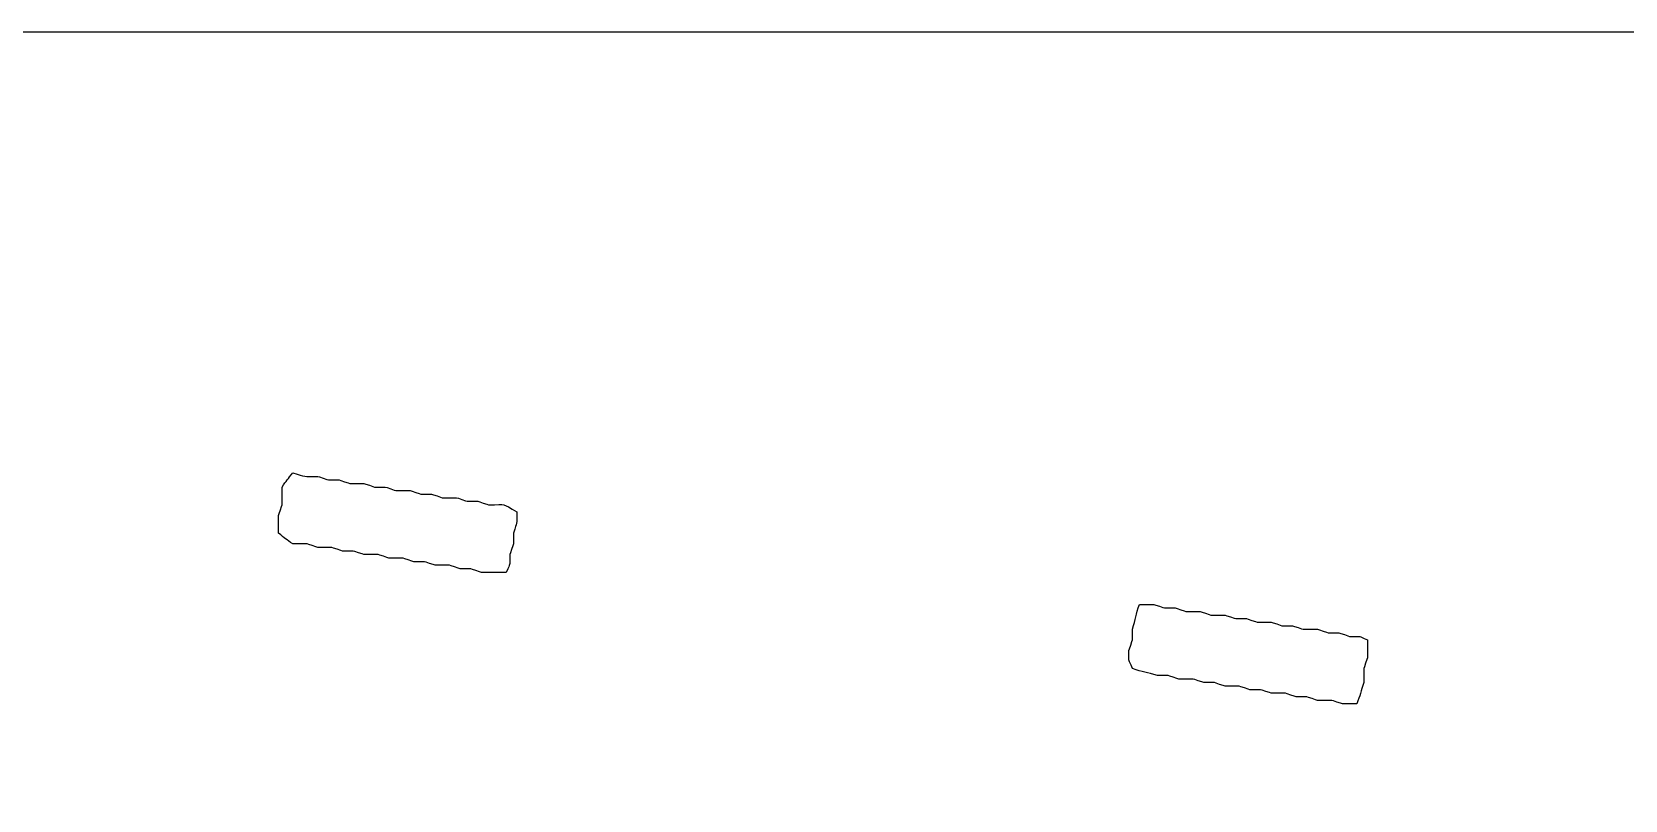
# Model space of a CAD drawing. Extents: x -149 to 150, y -212 to 234.
# Drawn here: x -2.19 to 35.72, y -46.05 to -27.76 of the extents above; entities that cross this region are included whole.
import ezdxf

# ---------------------------------------------------------------- set-up
doc = ezdxf.new("R2010")
doc.units = 0
doc.header["$MEASUREMENT"] = 0
doc.layers.add('EBENE_1', color=7, linetype='CONTINUOUS')

msp = doc.modelspace()

# ---------------------------------------------------------------- linework, layer by layer
at = {"layer": 'EBENE_1', "color": 250}
for points, knots in [([(74.7977, -35.1236), (74.7954, -35.1183), (74.7181, -34.8837), (74.713, -34.8695), (74.713, -34.8695), (74.713, -34.8695), (74.713, -34.6156), (74.713, -34.6156), (74.713, -34.6156), (74.5942, -34.249), (74.5295, -33.8958), (74.4026, -33.5149), (74.4026, -33.5149), (74.2653, -33.1027), (74.028, -32.6951), (73.951, -32.3296), (73.951, -32.3296), (73.6558, -31.9554), (73.3007, -31.3198), (73.0197, -30.8902), (73.0197, -30.8902), (73.0197, -30.8902), (72.7656, -30.6362), (72.7656, -30.6362), (72.7656, -30.6362), (72.7603, -30.6262), (72.6056, -30.3966), (72.5964, -30.3821), (72.5964, -30.3821), (72.5964, -30.3821), (71.919, -29.7049), (71.919, -29.7049), (71.919, -29.7049), (71.1851, -29.2088), (70.7936, -28.8362), (69.9717, -28.455), (69.9717, -28.455), (69.227, -28.1097), (68.7411, -28.0746), (68.0244, -27.8422), (68.0244, -27.8422), (68.0244, -27.8422), (67.7704, -27.8422), (67.7704, -27.8422), (67.7704, -27.8422), (67.7652, -27.8398), (67.5304, -27.7627), (67.5164, -27.7575), (67.5164, -27.7575), (67.5164, -27.7575), (67.093, -27.7576), (67.093, -27.7576), (67.093, -27.7576), (67.093, -27.7576), (-140.6789, -27.7575), (-140.6789, -27.7575), (-140.6789, -27.7575), (-140.6789, -27.7575), (-141.1023, -27.7576), (-141.1023, -27.7576), (-141.1023, -27.7576), (-141.1074, -27.7598), (-141.3422, -27.8371), (-141.3562, -27.8421), (-141.3562, -27.8421), (-141.3562, -27.8421), (-141.6102, -27.8422), (-141.6102, -27.8422), (-141.6102, -27.8422), (-141.916, -27.9412), (-142.3821, -28.0709), (-142.7109, -28.0961), (-142.7109, -28.0961), (-143.6587, -28.6431), (-144.2341, -28.8484), (-145.251, -29.5355), (-145.251, -29.5355), (-145.251, -29.5355), (-146.6902, -30.9748), (-146.6902, -30.9748), (-146.6902, -30.9748), (-147.1672, -31.7042), (-147.4897, -32.1969), (-147.8116, -33.0069), (-147.8116, -33.0069), (-148.0971, -33.7258), (-148.1616, -34.354), (-148.3836, -35.0389), (-148.3836, -35.0389), (-148.3836, -35.0389), (-148.3837, -35.4621), (-148.3837, -35.4621), (-148.3837, -35.4621), (-148.3859, -35.4673), (-148.4632, -35.7021), (-148.4682, -35.7161), (-148.4682, -35.7161), (-148.4682, -35.7161), (-148.4682, -36.3088), (-148.4682, -36.3088), (-148.4682, -36.3088), (-148.4682, -36.3088), (-148.4682, -58.3222), (-148.4682, -58.3222), (-148.4682, -58.3222), (-148.4682, -58.3222), (-148.4682, -58.8302), (-148.4682, -58.8302), (-148.4682, -58.8302), (-148.4659, -58.8353), (-148.3887, -59.07), (-148.3836, -59.0842), (-148.3836, -59.0842), (-148.3836, -59.0842), (-148.3836, -59.4229), (-148.3836, -59.4229), (-148.3836, -59.4229), (-148.3812, -59.428), (-148.304, -59.6626), (-148.2989, -59.6769), (-148.2989, -59.6769), (-148.2989, -59.6769), (-148.2989, -59.9309), (-148.2989, -59.9309), (-148.2989, -59.9309), (-147.5804, -62.1468), (-147.6108, -62.0909), (-146.2669, -64.0796), (-146.2669, -64.0796), (-146.2669, -64.0796), (-145.4202, -64.9262), (-145.4202, -64.9262), (-145.4202, -64.9262), (-143.7095, -66.0822), (-143.7489, -66.0521), (-141.8642, -66.7041), (-141.8642, -66.7041), (-141.8642, -66.7041), (-141.6102, -66.7041), (-141.6102, -66.7041), (-141.6102, -66.7041), (-141.6051, -66.7065), (-141.3704, -66.7838), (-141.3562, -66.7889), (-141.3562, -66.7889), (-141.3562, -66.7889), (-140.5096, -66.7889), (-140.5096, -66.7889), (-140.5096, -66.7889), (-140.5045, -66.7912), (-140.2698, -66.8684), (-140.2556, -66.8735), (-140.2556, -66.8735), (-140.2556, -66.8735), (-139.2396, -66.8735), (-139.2396, -66.8735), (-139.2396, -66.8735), (-139.2396, -66.8735), (65.823, -66.8736), (65.823, -66.8736), (65.823, -66.8736), (65.823, -66.8736), (66.7544, -66.8736), (66.7544, -66.8736), (66.7544, -66.8736), (66.7595, -66.8712), (66.9942, -66.7939), (67.0084, -66.7888), (67.0084, -66.7888), (67.0084, -66.7888), (67.7704, -66.7889), (67.7704, -66.7889), (67.7704, -66.7889), (67.7755, -66.7865), (68.0102, -66.7093), (68.0244, -66.7041), (68.0244, -66.7041), (68.0244, -66.7041), (68.2784, -66.7042), (68.2784, -66.7042), (68.2784, -66.7042), (69.8419, -66.1973), (70.1504, -66.1153), (71.5804, -65.1802), (71.5804, -65.1802), (71.5804, -65.1802), (72.5117, -64.2488), (72.5117, -64.2488), (72.5117, -64.2488), (72.5171, -64.2389), (72.6718, -64.0092), (72.6809, -63.9948), (72.6809, -63.9948), (72.6809, -63.9948), (72.935, -63.7409), (72.935, -63.7409), (72.935, -63.7409), (73.3059, -63.1921), (73.5912, -62.814), (73.8891, -62.2168), (73.8891, -62.2168), (74.1469, -61.7003), (74.2897, -61.133), (74.5436, -60.6928), (74.5436, -60.6928), (74.5681, -60.375), (74.7027, -59.7158), (74.7977, -59.4229), (74.7977, -59.4229), (74.7977, -59.4229), (74.7976, -59.0842), (74.7976, -59.0842), (74.7976, -59.0842), (74.8, -59.0791), (74.8773, -58.8444), (74.8824, -58.8302), (74.8824, -58.8302), (74.8824, -58.8302), (74.8824, -58.3222), (74.8824, -58.3222), (74.8824, -58.3222), (74.8824, -58.3222), (74.8824, -36.2242), (74.8824, -36.2242), (74.8824, -36.2242), (74.8824, -36.2242), (74.8824, -35.7162), (74.8824, -35.7162), (74.8824, -35.7162), (74.7961, -35.5266), (74.7976, -35.3518), (74.7977, -35.1236)], [0, 0, 0, 0, 0.0169492, 0.0169492, 0.0169492, 0.0169492, 0.0338983, 0.0338983, 0.0338983, 0.0338983, 0.0508475, 0.0508475, 0.0508475, 0.0508475, 0.0677966, 0.0677966, 0.0677966, 0.0677966, 0.0847458, 0.0847458, 0.0847458, 0.0847458, 0.1016949, 0.1016949, 0.1016949, 0.1016949, 0.1186441, 0.1186441, 0.1186441, 0.1186441, 0.1355932, 0.1355932, 0.1355932, 0.1355932, 0.1525424, 0.1525424, 0.1525424, 0.1525424, 0.1694915, 0.1694915, 0.1694915, 0.1694915, 0.1864407, 0.1864407, 0.1864407, 0.1864407, 0.2033898, 0.2033898, 0.2033898, 0.2033898, 0.220339, 0.220339, 0.220339, 0.220339, 0.2372881, 0.2372881, 0.2372881, 0.2372881, 0.2542373, 0.2542373, 0.2542373, 0.2542373, 0.2711864, 0.2711864, 0.2711864, 0.2711864, 0.2881356, 0.2881356, 0.2881356, 0.2881356, 0.3050847, 0.3050847, 0.3050847, 0.3050847, 0.3220339, 0.3220339, 0.3220339, 0.3220339, 0.3389831, 0.3389831, 0.3389831, 0.3389831, 0.3559322, 0.3559322, 0.3559322, 0.3559322, 0.3728814, 0.3728814, 0.3728814, 0.3728814, 0.3898305, 0.3898305, 0.3898305, 0.3898305, 0.4067797, 0.4067797, 0.4067797, 0.4067797, 0.4237288, 0.4237288, 0.4237288, 0.4237288, 0.440678, 0.440678, 0.440678, 0.440678, 0.4576271, 0.4576271, 0.4576271, 0.4576271, 0.4745763, 0.4745763, 0.4745763, 0.4745763, 0.4915254, 0.4915254, 0.4915254, 0.4915254, 0.5084746, 0.5084746, 0.5084746, 0.5084746, 0.5254237, 0.5254237, 0.5254237, 0.5254237, 0.5423729, 0.5423729, 0.5423729, 0.5423729, 0.559322, 0.559322, 0.559322, 0.559322, 0.5762712, 0.5762712, 0.5762712, 0.5762712, 0.5932203, 0.5932203, 0.5932203, 0.5932203, 0.6101695, 0.6101695, 0.6101695, 0.6101695, 0.6271186, 0.6271186, 0.6271186, 0.6271186, 0.6440678, 0.6440678, 0.6440678, 0.6440678, 0.6610169, 0.6610169, 0.6610169, 0.6610169, 0.6779661, 0.6779661, 0.6779661, 0.6779661, 0.6949153, 0.6949153, 0.6949153, 0.6949153, 0.7118644, 0.7118644, 0.7118644, 0.7118644, 0.7288136, 0.7288136, 0.7288136, 0.7288136, 0.7457627, 0.7457627, 0.7457627, 0.7457627, 0.7627119, 0.7627119, 0.7627119, 0.7627119, 0.779661, 0.779661, 0.779661, 0.779661, 0.7966102, 0.7966102, 0.7966102, 0.7966102, 0.8135593, 0.8135593, 0.8135593, 0.8135593, 0.8305085, 0.8305085, 0.8305085, 0.8305085, 0.8474576, 0.8474576, 0.8474576, 0.8474576, 0.8644068, 0.8644068, 0.8644068, 0.8644068, 0.8813559, 0.8813559, 0.8813559, 0.8813559, 0.8983051, 0.8983051, 0.8983051, 0.8983051, 0.9152542, 0.9152542, 0.9152542, 0.9152542, 0.9322034, 0.9322034, 0.9322034, 0.9322034, 0.9491525, 0.9491525, 0.9491525, 0.9491525, 0.9661017, 0.9661017, 0.9661017, 0.9661017, 1, 1, 1, 1]), ([(9.3504, -39.1876), (8.9761, -38.9715), (9.1254, -39.0182), (8.6729, -39.0182), (8.6729, -39.0182), (8.6679, -39.0159), (8.4332, -38.9386), (8.419, -38.9336), (8.419, -38.9336), (8.419, -38.9336), (8.165, -38.9335), (8.165, -38.9335), (8.165, -38.9335), (8.1599, -38.9312), (7.9251, -38.854), (7.911, -38.8489), (7.911, -38.8489), (7.911, -38.8489), (7.5724, -38.8488), (7.5724, -38.8488), (7.5724, -38.8488), (7.5673, -38.8465), (7.3326, -38.7693), (7.3184, -38.7641), (7.3184, -38.7641), (7.3184, -38.7641), (7.0644, -38.7642), (7.0644, -38.7642), (7.0644, -38.7642), (7.0593, -38.7619), (6.8246, -38.6846), (6.8104, -38.6796), (6.8104, -38.6796), (6.8104, -38.6796), (6.4717, -38.6795), (6.4717, -38.6795), (6.4717, -38.6795), (6.4666, -38.6772), (6.2319, -38.5999), (6.2177, -38.5949), (6.2177, -38.5949), (6.2177, -38.5949), (5.9637, -38.5948), (5.9637, -38.5948), (5.9637, -38.5948), (5.9585, -38.5925), (5.7239, -38.5153), (5.7096, -38.5101), (5.7096, -38.5101), (5.7096, -38.5101), (5.371, -38.5102), (5.371, -38.5102), (5.371, -38.5102), (5.3659, -38.5078), (5.1312, -38.4306), (5.1171, -38.4255), (5.1171, -38.4255), (5.1171, -38.4255), (4.8631, -38.4255), (4.8631, -38.4255), (4.8631, -38.4255), (4.8579, -38.4232), (4.6232, -38.3459), (4.6091, -38.3409), (4.6091, -38.3409), (4.2586, -38.3409), (4.3302, -38.3579), (4.0164, -38.2561), (4.0164, -38.2561), (3.8961, -38.4083), (3.8658, -38.4401), (3.7624, -38.5949), (3.7624, -38.5949), (3.7624, -38.5949), (3.7624, -39.0182), (3.7624, -39.0182), (3.7624, -39.0182), (3.7601, -39.0234), (3.6827, -39.2581), (3.6777, -39.2722), (3.6777, -39.2722), (3.6777, -39.2722), (3.6777, -39.6955), (3.6777, -39.6955), (3.6777, -39.6955), (3.8299, -39.8159), (3.8616, -39.846), (4.0164, -39.9496), (4.0164, -39.9496), (4.0164, -39.9496), (4.3551, -39.9495), (4.3551, -39.9495), (4.3551, -39.9495), (4.3602, -39.9519), (4.5949, -40.0291), (4.6091, -40.0342), (4.6091, -40.0342), (4.6091, -40.0342), (4.9477, -40.0341), (4.9477, -40.0341), (4.9477, -40.0341), (4.9527, -40.0365), (5.1875, -40.1138), (5.2016, -40.1188), (5.2016, -40.1188), (5.2016, -40.1188), (5.4556, -40.1189), (5.4556, -40.1189), (5.4556, -40.1189), (5.4608, -40.1212), (5.6955, -40.1984), (5.7097, -40.2036), (5.7097, -40.2036), (5.7097, -40.2036), (6.0484, -40.2035), (6.0484, -40.2035), (6.0484, -40.2035), (6.0535, -40.2059), (6.2882, -40.283), (6.3024, -40.2882), (6.3024, -40.2882), (6.3024, -40.2882), (6.6411, -40.2881), (6.6411, -40.2881), (6.6411, -40.2881), (6.6462, -40.2905), (6.8809, -40.3678), (6.8951, -40.3728), (6.8951, -40.3728), (6.8951, -40.3728), (7.1491, -40.3729), (7.1491, -40.3729), (7.1491, -40.3729), (7.1542, -40.3751), (7.3889, -40.4524), (7.403, -40.4575), (7.403, -40.4575), (7.403, -40.4575), (7.7417, -40.4575), (7.7417, -40.4575), (7.7417, -40.4575), (7.7468, -40.4599), (7.9815, -40.537), (7.9957, -40.5422), (7.9957, -40.5422), (7.9957, -40.5422), (8.2497, -40.5421), (8.2497, -40.5421), (8.2497, -40.5421), (8.2547, -40.5445), (8.4895, -40.6218), (8.5036, -40.6268), (8.5036, -40.6268), (8.5036, -40.6268), (9.0964, -40.6268), (9.0964, -40.6268), (9.0964, -40.6268), (9.2036, -40.3565), (9.1736, -40.546), (9.181, -40.2035), (9.181, -40.2035), (9.1834, -40.1983), (9.2605, -39.9636), (9.2657, -39.9495), (9.2657, -39.9495), (9.2657, -39.9495), (9.2657, -39.6955), (9.2657, -39.6955), (9.2657, -39.6955), (9.3627, -39.3965), (9.3431, -39.5204), (9.3504, -39.1876)], [0, 0, 0, 0, 0.0227273, 0.0227273, 0.0227273, 0.0227273, 0.0454545, 0.0454545, 0.0454545, 0.0454545, 0.0681818, 0.0681818, 0.0681818, 0.0681818, 0.0909091, 0.0909091, 0.0909091, 0.0909091, 0.1136364, 0.1136364, 0.1136364, 0.1136364, 0.1363636, 0.1363636, 0.1363636, 0.1363636, 0.1590909, 0.1590909, 0.1590909, 0.1590909, 0.1818182, 0.1818182, 0.1818182, 0.1818182, 0.2045455, 0.2045455, 0.2045455, 0.2045455, 0.2272727, 0.2272727, 0.2272727, 0.2272727, 0.25, 0.25, 0.25, 0.25, 0.2727273, 0.2727273, 0.2727273, 0.2727273, 0.2954545, 0.2954545, 0.2954545, 0.2954545, 0.3181818, 0.3181818, 0.3181818, 0.3181818, 0.3409091, 0.3409091, 0.3409091, 0.3409091, 0.3636364, 0.3636364, 0.3636364, 0.3636364, 0.3863636, 0.3863636, 0.3863636, 0.3863636, 0.4090909, 0.4090909, 0.4090909, 0.4090909, 0.4318182, 0.4318182, 0.4318182, 0.4318182, 0.4545455, 0.4545455, 0.4545455, 0.4545455, 0.4772727, 0.4772727, 0.4772727, 0.4772727, 0.5, 0.5, 0.5, 0.5, 0.5227273, 0.5227273, 0.5227273, 0.5227273, 0.5454545, 0.5454545, 0.5454545, 0.5454545, 0.5681818, 0.5681818, 0.5681818, 0.5681818, 0.5909091, 0.5909091, 0.5909091, 0.5909091, 0.6136364, 0.6136364, 0.6136364, 0.6136364, 0.6363636, 0.6363636, 0.6363636, 0.6363636, 0.6590909, 0.6590909, 0.6590909, 0.6590909, 0.6818182, 0.6818182, 0.6818182, 0.6818182, 0.7045455, 0.7045455, 0.7045455, 0.7045455, 0.7272727, 0.7272727, 0.7272727, 0.7272727, 0.75, 0.75, 0.75, 0.75, 0.7727273, 0.7727273, 0.7727273, 0.7727273, 0.7954545, 0.7954545, 0.7954545, 0.7954545, 0.8181818, 0.8181818, 0.8181818, 0.8181818, 0.8409091, 0.8409091, 0.8409091, 0.8409091, 0.8636364, 0.8636364, 0.8636364, 0.8636364, 0.8863636, 0.8863636, 0.8863636, 0.8863636, 0.9090909, 0.9090909, 0.9090909, 0.9090909, 0.9318182, 0.9318182, 0.9318182, 0.9318182, 0.9545455, 0.9545455, 0.9545455, 0.9545455, 1, 1, 1, 1]), ([(29.5857, -42.2356), (29.3294, -42.1338), (29.5004, -42.1509), (29.1624, -42.1508), (29.1624, -42.1508), (29.1573, -42.1485), (28.9225, -42.0713), (28.9084, -42.0662), (28.9084, -42.0662), (28.9084, -42.0662), (28.6544, -42.0662), (28.6544, -42.0662), (28.6544, -42.0662), (28.6493, -42.0638), (28.4145, -41.9866), (28.4003, -41.9815), (28.4003, -41.9815), (28.4003, -41.9815), (28.0616, -41.9816), (28.0616, -41.9816), (28.0616, -41.9816), (28.0566, -41.9792), (27.8219, -41.9019), (27.8077, -41.8969), (27.8077, -41.8969), (27.8077, -41.8969), (27.5537, -41.8968), (27.5537, -41.8968), (27.5537, -41.8968), (27.5486, -41.8945), (27.3138, -41.8173), (27.2997, -41.8122), (27.2997, -41.8122), (27.2997, -41.8122), (26.961, -41.8122), (26.961, -41.8122), (26.961, -41.8122), (26.9559, -41.8098), (26.7212, -41.7327), (26.707, -41.7275), (26.707, -41.7275), (26.707, -41.7275), (26.453, -41.7276), (26.453, -41.7276), (26.453, -41.7276), (26.4479, -41.7252), (26.2132, -41.6479), (26.199, -41.6429), (26.199, -41.6429), (26.199, -41.6429), (25.8604, -41.6428), (25.8604, -41.6428), (25.8604, -41.6428), (25.8553, -41.6406), (25.6205, -41.5633), (25.6064, -41.5582), (25.6064, -41.5582), (25.6064, -41.5582), (25.2677, -41.5581), (25.2677, -41.5581), (25.2677, -41.5581), (25.2625, -41.5558), (25.0279, -41.4787), (25.0136, -41.4735), (25.0136, -41.4735), (25.0136, -41.4735), (24.7596, -41.4736), (24.7596, -41.4736), (24.7596, -41.4736), (24.7546, -41.4712), (24.5199, -41.3939), (24.5057, -41.3888), (24.5057, -41.3888), (24.5057, -41.3888), (24.167, -41.3888), (24.167, -41.3888), (24.167, -41.3888), (24.0711, -41.6361), (24.0799, -41.7282), (23.9977, -41.9816), (23.9977, -41.9816), (23.9977, -41.9816), (23.9977, -42.2356), (23.9977, -42.2356), (23.9977, -42.2356), (23.9954, -42.2407), (23.9181, -42.4754), (23.913, -42.4896), (23.913, -42.4896), (23.913, -42.8298), (23.8984, -42.6571), (23.9977, -42.9129), (23.9977, -42.9129), (24.245, -43.0089), (24.3369, -43), (24.5903, -43.0821), (24.5903, -43.0821), (24.5903, -43.0821), (24.8443, -43.0822), (24.8443, -43.0822), (24.8443, -43.0822), (24.8495, -43.0846), (25.0842, -43.1617), (25.0984, -43.1668), (25.0984, -43.1668), (25.0984, -43.1668), (25.437, -43.1668), (25.437, -43.1668), (25.437, -43.1668), (25.4422, -43.1692), (25.6769, -43.2464), (25.691, -43.2516), (25.691, -43.2516), (25.691, -43.2516), (25.945, -43.2515), (25.945, -43.2515), (25.945, -43.2515), (25.9502, -43.2538), (26.1849, -43.3311), (26.199, -43.3361), (26.199, -43.3361), (26.199, -43.3361), (26.5377, -43.3362), (26.5377, -43.3362), (26.5377, -43.3362), (26.5428, -43.3385), (26.7775, -43.4157), (26.7917, -43.4208), (26.7917, -43.4208), (26.7917, -43.4208), (27.0457, -43.4208), (27.0457, -43.4208), (27.0457, -43.4208), (27.0508, -43.4232), (27.2855, -43.5004), (27.2997, -43.5056), (27.2997, -43.5056), (27.2997, -43.5056), (27.6384, -43.5055), (27.6384, -43.5055), (27.6384, -43.5055), (27.6434, -43.5078), (27.8782, -43.5851), (27.8923, -43.5901), (27.8923, -43.5901), (27.8923, -43.5901), (28.1463, -43.5902), (28.1463, -43.5902), (28.1463, -43.5902), (28.1515, -43.5925), (28.3861, -43.6697), (28.4004, -43.6748), (28.4004, -43.6748), (28.4004, -43.6748), (28.739, -43.6749), (28.739, -43.6749), (28.739, -43.6749), (28.7442, -43.6772), (28.9789, -43.7544), (28.993, -43.7596), (28.993, -43.7596), (28.993, -43.7596), (29.3317, -43.7595), (29.3317, -43.7595), (29.3317, -43.7595), (29.4134, -43.5603), (29.4347, -43.456), (29.501, -43.2516), (29.501, -43.2516), (29.501, -43.2516), (29.501, -42.9129), (29.501, -42.9129), (29.501, -42.9129), (29.5034, -42.9078), (29.5806, -42.673), (29.5856, -42.6589), (29.5856, -42.6589), (29.5856, -42.6589), (29.5857, -42.2356), (29.5857, -42.2356)], [0, 0, 0, 0, 0.0217391, 0.0217391, 0.0217391, 0.0217391, 0.0434783, 0.0434783, 0.0434783, 0.0434783, 0.0652174, 0.0652174, 0.0652174, 0.0652174, 0.0869565, 0.0869565, 0.0869565, 0.0869565, 0.1086957, 0.1086957, 0.1086957, 0.1086957, 0.1304348, 0.1304348, 0.1304348, 0.1304348, 0.1521739, 0.1521739, 0.1521739, 0.1521739, 0.173913, 0.173913, 0.173913, 0.173913, 0.1956522, 0.1956522, 0.1956522, 0.1956522, 0.2173913, 0.2173913, 0.2173913, 0.2173913, 0.2391304, 0.2391304, 0.2391304, 0.2391304, 0.2608696, 0.2608696, 0.2608696, 0.2608696, 0.2826087, 0.2826087, 0.2826087, 0.2826087, 0.3043478, 0.3043478, 0.3043478, 0.3043478, 0.326087, 0.326087, 0.326087, 0.326087, 0.3478261, 0.3478261, 0.3478261, 0.3478261, 0.3695652, 0.3695652, 0.3695652, 0.3695652, 0.3913043, 0.3913043, 0.3913043, 0.3913043, 0.4130435, 0.4130435, 0.4130435, 0.4130435, 0.4347826, 0.4347826, 0.4347826, 0.4347826, 0.4565217, 0.4565217, 0.4565217, 0.4565217, 0.4782609, 0.4782609, 0.4782609, 0.4782609, 0.5, 0.5, 0.5, 0.5, 0.5217391, 0.5217391, 0.5217391, 0.5217391, 0.5434783, 0.5434783, 0.5434783, 0.5434783, 0.5652174, 0.5652174, 0.5652174, 0.5652174, 0.5869565, 0.5869565, 0.5869565, 0.5869565, 0.6086957, 0.6086957, 0.6086957, 0.6086957, 0.6304348, 0.6304348, 0.6304348, 0.6304348, 0.6521739, 0.6521739, 0.6521739, 0.6521739, 0.673913, 0.673913, 0.673913, 0.673913, 0.6956522, 0.6956522, 0.6956522, 0.6956522, 0.7173913, 0.7173913, 0.7173913, 0.7173913, 0.7391304, 0.7391304, 0.7391304, 0.7391304, 0.7608696, 0.7608696, 0.7608696, 0.7608696, 0.7826087, 0.7826087, 0.7826087, 0.7826087, 0.8043478, 0.8043478, 0.8043478, 0.8043478, 0.826087, 0.826087, 0.826087, 0.826087, 0.8478261, 0.8478261, 0.8478261, 0.8478261, 0.8695652, 0.8695652, 0.8695652, 0.8695652, 0.8913043, 0.8913043, 0.8913043, 0.8913043, 0.9130435, 0.9130435, 0.9130435, 0.9130435, 0.9347826, 0.9347826, 0.9347826, 0.9347826, 0.9565217, 0.9565217, 0.9565217, 0.9565217, 1, 1, 1, 1])]:
    msp.add_open_spline(points, degree=3, knots=knots, dxfattribs=at)

doc.saveas('drawing.dxf')
